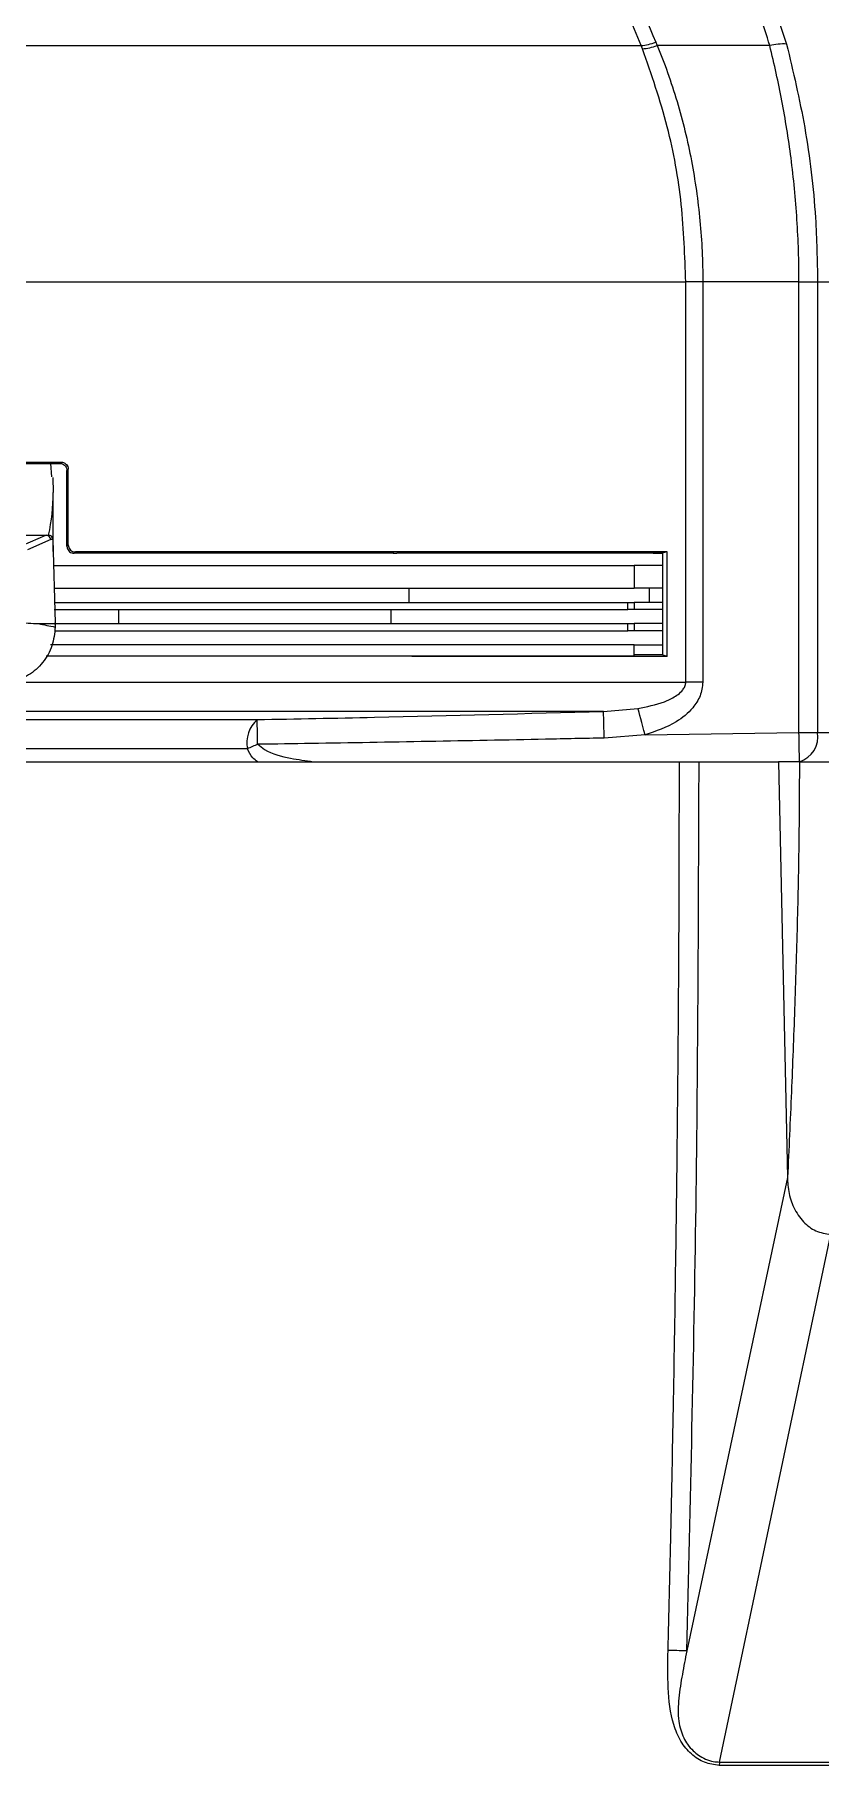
# Model space of a CAD drawing. Extents: x 7 to 113, y 1 to 87.
# Drawn here: x 49.59 to 51.252, y 8.765 to 12.426 of the extents above; entities that cross this region are included whole.
import ezdxf

# ---------------------------------------------------------------- set-up
doc = ezdxf.new("R2010")
doc.units = 0
doc.header["$MEASUREMENT"] = 0
doc.layers.add('OBJECT', color=7, linetype='CONTINUOUS')

msp = doc.modelspace()

# ---------------------------------------------------------------- linework, layer by layer
at = {"layer": 'OBJECT'}
for p, q in [((50.8728, 12.4031), (50.5048, 13.2912)), ((51.1567, 12.4781), (51.1806, 12.4065)), ((47.1439, 12.4031), (50.8728, 12.4031)), ((50.8756, 12.3963), (50.8728, 12.4031)), ((51.1449, 12.4031), (50.9067, 12.4031)), ((47.0494, 11.9031), (50.9673, 11.9031)), ((50.9673, 11.0565), (50.9673, 11.9031)), ((51.0034, 11.9031), (50.9673, 11.9031)), ((51.2069, 11.9031), (51.0034, 11.9031)), ((51.0034, 11.9031), (51.0034, 11.0565)), ((51.2069, 11.9031), (51.2464, 11.9031)), ((51.2069, 10.9502), (51.2069, 11.9031)), ((51.2464, 11.9031), (51.7082, 11.9031)), ((51.2464, 11.9031), (51.2464, 10.9502)), ((49.6265, 11.4908), (49.6245, 11.5191)), ((49.6433, 11.5191), (49.6433, 11.5191)), ((49.6611, 11.5068), (49.6583, 11.504)), ((49.6583, 11.504), (49.6583, 11.5042)), ((49.6583, 11.3442), (49.6583, 11.504)), ((49.6611, 11.347), (49.6611, 11.5068)), ((49.6281, 11.4896), (49.6293, 11.4577)), ((49.6293, 11.333), (49.6293, 11.4577)), ((49.4989, 11.3677), (49.6139, 11.3677)), ((49.5649, 11.3461), (49.6139, 11.3677)), ((49.6238, 11.3583), (49.5748, 11.3367)), ((49.6139, 11.3677), (49.6187, 11.3677)), ((49.6287, 11.3583), (49.6238, 11.3583)), ((49.6287, 11.358), (49.6333, 11.1818)), ((49.6583, 11.3442), (49.6611, 11.347)), ((49.6583, 11.344), (49.6583, 11.3442)), ((49.6733, 11.3291), (49.6733, 11.3291)), ((49.7483, 11.3291), (49.7333, 11.3291)), ((49.7483, 11.3319), (49.7483, 11.3291)), ((50.1986, 11.3291), (49.7483, 11.3291)), ((50.2083, 11.3291), (50.1986, 11.3291)), ((50.2083, 11.332), (50.2083, 11.3291)), ((50.3483, 11.3321), (50.3483, 11.3291)), ((50.3483, 11.3291), (50.3563, 11.3291)), ((50.8833, 11.3291), (50.3563, 11.3291)), ((50.8833, 11.3324), (50.8833, 11.3291)), ((50.9173, 11.3291), (50.8833, 11.3291)), ((50.8984, 11.3291), (50.8983, 11.3291)), ((50.9173, 11.3291), (50.9188, 11.3291)), ((50.9188, 11.1141), (50.9188, 11.3291)), ((50.9279, 11.1107), (50.9279, 11.3325)), ((49.6289, 11.3031), (50.8583, 11.3031)), ((50.8583, 11.3031), (50.8583, 11.2551)), ((50.9188, 11.3031), (50.8583, 11.3031)), ((49.6302, 11.2551), (50.8583, 11.2551)), ((50.3815, 11.2551), (50.3815, 11.2251)), ((50.9188, 11.2551), (50.8583, 11.2551)), ((50.8898, 11.2551), (50.8898, 11.2251)), ((49.631, 11.2251), (50.8446, 11.2251)), ((49.6314, 11.2102), (50.8446, 11.2102)), ((49.7676, 11.2102), (49.7676, 11.1802)), ((50.3432, 11.2102), (50.3432, 11.1802)), ((50.8446, 11.2102), (50.8446, 11.2251)), ((50.8446, 11.2251), (50.8583, 11.2251)), ((50.8583, 11.2102), (50.8446, 11.2102)), ((50.8583, 11.2251), (50.8583, 11.2102)), ((50.9188, 11.2251), (50.8583, 11.2251)), ((50.9188, 11.2102), (50.8583, 11.2102)), ((49.5979, 11.1802), (49.6333, 11.1802)), ((49.6321, 11.1802), (50.8446, 11.1802)), ((49.6333, 11.1787), (49.6333, 11.1735)), ((50.8446, 11.1653), (50.8446, 11.1802)), ((50.8446, 11.1802), (50.8583, 11.1802)), ((50.8583, 11.1802), (50.8583, 11.1653)), ((50.9188, 11.1802), (50.8583, 11.1802)), ((50.8583, 11.1353), (49.6237, 11.1353)), ((49.6325, 11.1653), (50.8446, 11.1653)), ((50.8583, 11.1653), (50.8446, 11.1653)), ((50.9188, 11.1653), (50.8583, 11.1653)), ((50.8583, 11.1113), (50.8583, 11.1353)), ((50.8583, 11.1353), (50.9188, 11.1353)), ((50.8583, 11.1113), (49.6146, 11.1113)), ((50.9173, 11.1141), (50.8583, 11.1141)), ((50.9279, 11.1107), (50.9173, 11.1141)), ((49.5402, 11.0565), (50.9673, 11.0565)), ((51.0034, 11.0565), (50.9673, 11.0565)), ((50.7933, 10.9946), (49.137, 10.9946)), ((50.7933, 10.9946), (50.8661, 11.0008)), ((47.9559, 10.9772), (50.0607, 10.9772)), ((50.8812, 10.945), (51.2069, 10.9502)), ((51.2069, 10.9502), (51.2464, 10.9502)), ((51.2464, 10.9502), (51.3744, 10.9502)), ((50.0399, 10.9152), (49.1502, 10.9152)), ((50.8812, 10.945), (50.795, 10.9382)), ((49.2137, 10.8882), (50.9539, 10.8882)), ((50.9955, 10.8882), (51.1632, 10.8882)), ((51.1632, 10.8882), (51.1827, 10.0082)), ((51.2078, 10.8882), (51.3936, 10.8882)), ((51.1827, 10.0082), (50.9695, 9.007)), ((51.0385, 8.7717), (51.2741, 9.8882)), ((50.9695, 9.007), (50.9695, 9.0069)), ((51.0385, 8.7717), (51.0381, 8.7647))]:
    msp.add_line(p, q, dxfattribs=at)
at = {"layer": 'OBJECT', "flags": 128}
for points in [[(49.6433, 11.5191), (49.6441, 11.5199), (49.6461, 11.5219)], [(49.6761, 11.3319), (49.6753, 11.3311), (49.6733, 11.3291)], [(50.9279, 11.3325), (50.9227, 11.3308), (50.9173, 11.3291)], [(50.8812, 10.945), (50.8788, 10.9539), (50.8764, 10.9627), (50.8742, 10.971), (50.8721, 10.9788), (50.8702, 10.9858), (50.8685, 10.9919), (50.8672, 10.9969), (50.8661, 11.0008)]]:
    msp.add_lwpolyline(points, dxfattribs=at)
at = {"layer": 'OBJECT'}
for centre, radius, start, end in [((50.8581, 12.5351), 0.1328, 276.3338, 290.1142), ((50.8627, 12.5287), 0.133, 275.5312, 289.3088), ((51.1751, 12.2771), 0.1296, 87.5456, 103.4346), ((49.2095, 11.4579), 0.4198, 347.5917, 359.9781), ((49.6187, 11.3577), 0.01, 3, 90), ((49.6187, 11.3577), 0.01, 1.5, 3), ((49.5133, 11.1787), 0.12, 0.7501, 1.5), ((49.5133, 11.1787), 0.12, 0, 0.7501), ((49.5133, 11.1735), 0.12, 359.8086, 0), ((33.9138, 10.4715), 16.8876, 1.58369, 1.77508), ((50.1049, 10.9279), 0.0662, 131.8358, 190.9779), ((37.4274, 10.7002), 12.6363, 1.01937, 1.25597), ((1.898, 10.1122), 49.316, 0.9016, 0.97362), ((51.1915, 10.9413), 0.0556, 287.1156, 9.1916), ((50.2173, 10.5466), 0.4091, 112.3442, 115.6976)]:
    msp.add_arc(centre, radius, start, end, dxfattribs=at)
for centre, major_axis, ratio, start_param, end_param in [((49.6139, 11.3577), (-0.00206, 0.00979), 0.992047, 4.559084, 6.071166), ((49.5906, 11.3577), (0.0253, 0.0094), 0.138337, 0.351347, 0.357701), ((50.1267, 13.2427), (2.3412, 0), 0.904333, 4.484542, 4.500054)]:
    msp.add_ellipse(centre, major_axis=major_axis, ratio=ratio, start_param=start_param, end_param=end_param, dxfattribs=at)
for points, knots in [([(50.5344, 13.2984), (50.5943, 13.1546), (50.7177, 12.8588), (50.8406, 12.5627), (50.9038, 12.4104)], [0, 0, 0, 0, 0.48595, 1, 1, 1, 1]), ([(51.1449, 12.4031), (51.1449, 12.4031), (51.1388, 12.4247), (51.1306, 12.4478), (51.1224, 12.4709)], [0, 0, 0, 0, 0.0000318, 1, 1, 1, 1]), ([(50.9673, 11.9031), (50.9654, 11.958), (50.9615, 12.0694), (50.9313, 12.2374), (50.8946, 12.3421), (50.8756, 12.3963)], [0, 0, 0, 0, 0.3192518, 0.6477936, 1, 1, 1, 1]), ([(50.9038, 12.4104), (50.9048, 12.4081), (50.9058, 12.4057), (50.9067, 12.4031), (50.9067, 12.4031)], [0, 0, 0, 0, 0.999732, 1, 1, 1, 1]), ([(50.9067, 12.4031), (50.9067, 12.4031), (50.9221, 12.3672), (50.951, 12.285), (50.9811, 12.1616), (50.9993, 12.0328), (51.0034, 11.9464), (51.0034, 11.9031), (51.0034, 11.9031)], [0, 0, 0, 0, 0.000005, 0.252518, 0.505035, 0.752516, 0.999996, 1, 1, 1, 1]), ([(51.2069, 11.9031), (51.2069, 11.9031), (51.2069, 11.9472), (51.204, 12.0355), (51.1916, 12.1638), (51.1714, 12.2882), (51.1549, 12.3634), (51.1449, 12.4031), (51.1449, 12.4031)], [0, 0, 0, 0, 0.000005, 0.255816, 0.511629, 0.755817, 0.999995, 1, 1, 1, 1]), ([(51.1806, 12.4065), (51.1944, 12.3483), (51.2225, 12.2302), (51.2431, 12.0586), (51.2454, 11.9483), (51.2464, 11.9031)], [0, 0, 0, 0, 0.364404, 0.7394338, 1, 1, 1, 1]), ([(48.3705, 11.5219), (48.4614, 11.5219), (48.6436, 11.5218), (48.9514, 11.5218), (49.2878, 11.5218), (49.5279, 11.5219), (49.6461, 11.5219)], [0, 0, 0, 0, 0.215255, 0.431981, 0.720155, 1, 1, 1, 1]), ([(48.3733, 11.5191), (48.4641, 11.5191), (48.6463, 11.5191), (48.9532, 11.5191), (49.2879, 11.5191), (49.526, 11.5191), (49.6433, 11.5191)], [0, 0, 0, 0, 0.216142, 0.433859, 0.72104, 1, 1, 1, 1]), ([(49.6433, 11.5191), (49.6444, 11.519), (49.6472, 11.5188), (49.6514, 11.5171), (49.6552, 11.5137), (49.6578, 11.5092), (49.6582, 11.5058), (49.6583, 11.5042)], [0, 0, 0, 0, 0.139019, 0.354778, 0.570512, 0.785205, 1, 1, 1, 1]), ([(49.6461, 11.5219), (49.6478, 11.5217), (49.6512, 11.5214), (49.6557, 11.5187), (49.6591, 11.5148), (49.6609, 11.5106), (49.661, 11.5079), (49.6611, 11.5068)], [0, 0, 0, 0, 0.2180908, 0.4361965, 0.6535672, 0.868338, 1, 1, 1, 1]), ([(49.6583, 11.344), (49.6584, 11.3429), (49.6586, 11.3402), (49.6604, 11.336), (49.6638, 11.3321), (49.6683, 11.3296), (49.6716, 11.3292), (49.6733, 11.3291)], [0, 0, 0, 0, 0.139108, 0.354907, 0.570672, 0.785286, 1, 1, 1, 1]), ([(49.6611, 11.347), (49.6613, 11.3453), (49.6616, 11.3419), (49.6641, 11.3375), (49.6679, 11.3341), (49.6721, 11.3322), (49.6749, 11.332), (49.6761, 11.3319)], [0, 0, 0, 0, 0.210613, 0.421164, 0.633532, 0.848978, 1, 1, 1, 1]), ([(49.7333, 11.3291), (49.7308, 11.3291), (49.7209, 11.3291), (49.7009, 11.3291), (49.6833, 11.3291), (49.6733, 11.3291)], [0, 0, 0, 0, 0.124522, 0.499558, 1, 1, 1, 1]), ([(49.7483, 11.3319), (49.7408, 11.3319), (49.7258, 11.3319), (49.7018, 11.3319), (49.6852, 11.3319), (49.6761, 11.3319)], [0, 0, 0, 0, 0.312019, 0.624039, 1, 1, 1, 1]), ([(50.2083, 11.332), (50.1705, 11.332), (50.0948, 11.332), (49.9422, 11.3319), (49.8257, 11.3319), (49.7483, 11.3319)], [0, 0, 0, 0, 0.251571, 0.503141, 1, 1, 1, 1]), ([(50.3483, 11.3321), (50.3366, 11.3321), (50.3134, 11.3321), (50.2668, 11.3321), (50.2316, 11.332), (50.2083, 11.332)], [0, 0, 0, 0, 0.251493, 0.502986, 1, 1, 1, 1]), ([(50.3483, 11.3291), (50.3368, 11.3291), (50.3136, 11.3291), (50.2671, 11.3291), (50.2318, 11.3291), (50.2083, 11.3291)], [0, 0, 0, 0, 0.250102, 0.500204, 1, 1, 1, 1]), ([(50.8833, 11.3324), (50.84, 11.3324), (50.7534, 11.3323), (50.577, 11.3322), (50.4392, 11.3321), (50.3483, 11.3321)], [0, 0, 0, 0, 0.25383, 0.507659, 1, 1, 1, 1]), ([(50.9279, 11.3325), (50.9249, 11.3325), (50.9189, 11.3325), (50.91, 11.3324), (50.9011, 11.3324), (50.8922, 11.3324), (50.8862, 11.3324), (50.8833, 11.3324)], [0, 0, 0, 0, 0.204305, 0.403229, 0.602155, 0.801079, 1, 1, 1, 1]), ([(50.8984, 11.3291), (50.8992, 11.3291), (50.9059, 11.3291), (50.9125, 11.3291), (50.9183, 11.3291)], [0, 0, 0, 0, 0.127494, 1, 1, 1, 1]), ([(49.5107, 11.1893), (49.5114, 11.1892), (49.5149, 11.1887), (49.5297, 11.1865), (49.5581, 11.1825), (49.5836, 11.181), (49.5979, 11.1802)], [0, 0, 0, 0, 0.024147, 0.120738, 0.507103, 1, 1, 1, 1]), ([(49.6333, 11.1731), (49.632, 11.1596), (49.6292, 11.1326), (49.6084, 11.097), (49.5787, 11.0696), (49.5538, 11.061), (49.5418, 11.0569)], [0, 0, 0, 0, 0.253584, 0.507165, 0.760848, 1, 1, 1, 1]), ([(50.9279, 11.1107), (50.9258, 11.1107), (50.8205, 11.1108), (50.6028, 11.111), (50.2598, 11.1111), (49.929, 11.1112), (49.7097, 11.1113), (49.6141, 11.1113)], [0, 0, 0, 0, 0.0053131, 0.2686617, 0.53285, 0.7961984, 1, 1, 1, 1]), ([(50.8661, 11.0008), (50.8851, 11.0045), (50.9107, 11.0095), (50.9423, 11.0238), (50.9579, 11.0346), (50.9657, 11.0469), (50.9672, 11.0529), (50.9673, 11.056), (50.9673, 11.0565)], [0, 0, 0, 0, 0.476054, 0.640496, 0.854535, 0.926507, 0.987724, 1, 1, 1, 1]), ([(51.0034, 11.0565), (51.0022, 11.0466), (50.9997, 11.0268), (50.9798, 10.997), (50.9415, 10.9653), (50.904, 10.9527), (50.8812, 10.945)], [0, 0, 0, 0, 0.1679411, 0.334633, 0.5944455, 1, 1, 1, 1]), ([(50.0607, 10.9772), (50.1434, 10.9788), (50.3876, 10.9836), (50.6318, 10.9902), (50.7933, 10.9946)], [0, 0, 0, 0, 0.33844, 1, 1, 1, 1]), ([(50.0613, 10.8882), (50.0579, 10.8908), (50.0487, 10.8978), (50.0433, 10.9085), (50.0399, 10.9152)], [0, 0, 0, 0, 0.372713, 1, 1, 1, 1]), ([(50.795, 10.9382), (50.7536, 10.9373), (50.547, 10.933), (50.3026, 10.9285), (50.0995, 10.9255), (50.0618, 10.925)], [0, 0, 0, 0, 0.169099, 0.845499, 1, 1, 1, 1]), ([(50.0618, 10.925), (50.0664, 10.9212), (50.0864, 10.9052), (50.1284, 10.8953), (50.1633, 10.8904), (50.1793, 10.8882)], [0, 0, 0, 0, 0.142491, 0.608093, 1, 1, 1, 1]), ([(50.9298, 9.0076), (50.9318, 9.0854), (50.9359, 9.2503), (50.9412, 9.5119), (50.9459, 9.7923), (50.9496, 10.075), (50.9521, 10.3508), (50.9536, 10.6195), (50.9538, 10.7986), (50.9539, 10.8882)], [0, 0, 0, 0, 0.1241053, 0.2632119, 0.41732, 0.5714285, 0.7142858, 0.857143, 1, 1, 1, 1]), ([(50.9539, 10.8882), (50.9572, 10.8882), (50.9661, 10.8882), (50.9807, 10.8882), (50.9915, 10.8882), (50.9955, 10.8882)], [0, 0, 0, 0, 0.263881, 0.723096, 1, 1, 1, 1]), ([(50.9695, 9.0069), (50.9771, 9.3204), (50.9923, 9.9473), (50.9944, 10.5746), (50.9955, 10.8882)], [0, 0, 0, 0, 0.500002, 1, 1, 1, 1]), ([(51.2078, 10.8882), (51.2021, 10.8882), (51.1908, 10.8882), (51.1747, 10.8882), (51.1656, 10.8882), (51.1632, 10.8882)], [0, 0, 0, 0, 0.425023, 0.850044, 1, 1, 1, 1]), ([(51.2078, 10.8882), (51.2075, 10.8333), (51.207, 10.7184), (51.2033, 10.5438), (51.1979, 10.3658), (51.1909, 10.1873), (51.1854, 10.0686), (51.1827, 10.0082)], [0, 0, 0, 0, 0.1871445, 0.3913482, 0.5951248, 0.793954, 1, 1, 1, 1]), ([(51.1827, 10.0082), (51.1827, 10.0044), (51.1828, 9.9945), (51.1857, 9.9726), (51.195, 9.9428), (51.2152, 9.9136), (51.2427, 9.8928), (51.2634, 9.8898), (51.2741, 9.8882)], [0, 0, 0, 0, 0.061294, 0.157977, 0.353026, 0.568966, 0.7756, 1, 1, 1, 1]), ([(51.0381, 8.7647), (51.0276, 8.766), (51.0067, 8.7687), (50.9785, 8.7873), (50.9556, 8.8149), (50.9359, 8.862), (50.9287, 8.9286), (50.9295, 8.9813), (50.9298, 9.0076)], [0, 0, 0, 0, 0.125022, 0.250259, 0.372598, 0.500558, 0.75017, 1, 1, 1, 1]), ([(50.9695, 9.0069), (50.9624, 9.0071), (50.9482, 9.0075), (50.936, 9.0076), (50.9298, 9.0076)], [0, 0, 0, 0, 0.499995, 1, 1, 1, 1]), ([(50.9695, 9.0069), (50.9663, 8.9903), (50.9599, 8.9571), (50.9517, 8.9076), (50.9499, 8.8611), (50.9597, 8.8283), (50.9714, 8.8081), (50.982, 8.7958), (50.9949, 8.7853), (51.0092, 8.7773), (51.0243, 8.7724), (51.0342, 8.7719), (51.0385, 8.7717)], [0, 0, 0, 0, 0.167654, 0.336418, 0.499288, 0.624454, 0.681334, 0.749951, 0.80526, 0.875043, 0.945879, 1, 1, 1, 1]), ([(51.6172, 8.7647), (51.5297, 8.7646), (51.3546, 8.7646), (51.1436, 8.7646), (51.0381, 8.7647)], [0, 0, 0, 0, 0.500002, 1, 1, 1, 1]), ([(51.0385, 8.7717), (51.144, 8.7717), (51.3551, 8.7718), (51.5302, 8.7717), (51.6178, 8.7717)], [0, 0, 0, 0, 0.499778, 1, 1, 1, 1])]:
    msp.add_open_spline(points, degree=3, knots=knots, dxfattribs=at)

doc.saveas('drawing.dxf')
